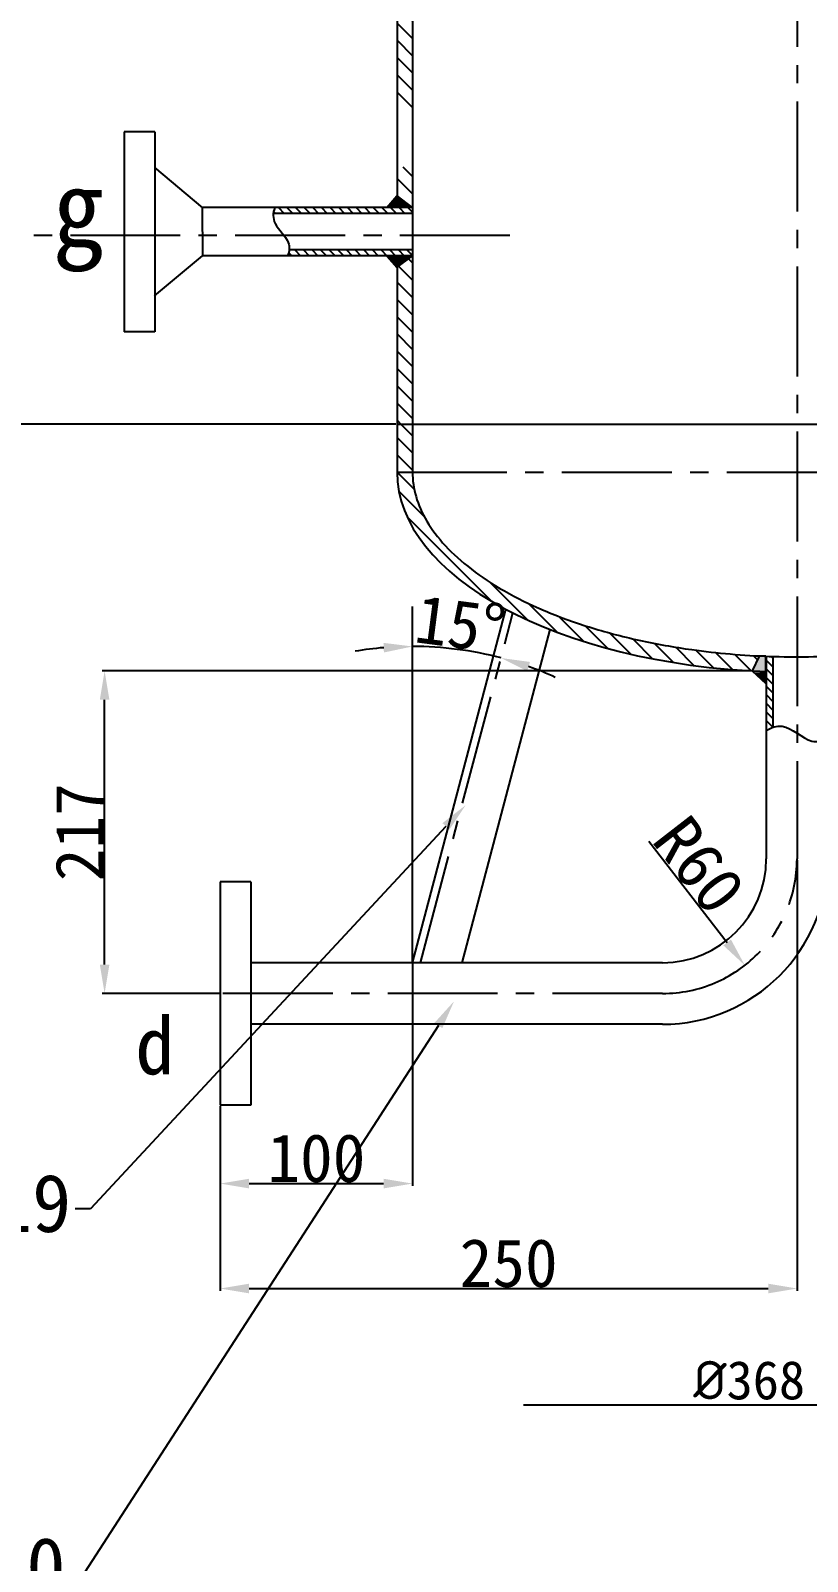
# Model space of a CAD drawing. Header units: millimetres. Extents: x 12390 to 18016, y -2844 to 295.
# Drawn here: x 12921 to 13325, y -2408 to -1613 of the extents above; entities that cross this region are included whole.
import ezdxf
from ezdxf import colors
from ezdxf.entities.mleader import LeaderData, LeaderLine
from ezdxf.math import Vec2, Vec3

# ---------------------------------------------------------------- set-up
doc = ezdxf.new("R2010")
doc.units = ezdxf.units.MM
doc.header["$LTSCALE"] = 3
doc.linetypes.add('CENTER2', pattern=[28.575, 19.05, -3.175, 3.175, -3.175])
doc.layers.add('图层1', color=1, linetype='CENTER2')
doc.styles.add('明细', font='SimSun.ttf', dxfattribs={"height": 30})
doc.styles.add('标注', font='SimSun.ttf', dxfattribs={"height": 25})
doc.dimstyles.new('ISO-25', dxfattribs={"dimtxt": 25, "dimasz": 15, "dimexe": 1.25, "dimexo": 0.625, "dimtad": 1, "dimtxsty": '标注', "dimcen": 2.5, "dimclrd": 5, "dimclre": 1, "dimadec": 0, "dimazin": 0, "dimtfac": 1, "dimtmove": 0, "dimatfit": 3, "dimfxl": 1, "dimarcsym": 0})
pattern_1 = [(135, (13111.85, -1842.071), (-4.49013, -4.49013), [])]
pattern_2 = [(135, (13111.8497, -1892.071), (-2.245064, -2.245064), [])]

# ---------------------------------------------------------------- blocks, each defined once
blk = doc.blocks.new('*D39')
at = {"layer": 'Defpoints', "color": 1, "lineweight": -2}
for p, q in [((13119.85, -2097.7), (13119.85, -2213.15)), ((13019.85, -2171.7), (13019.85, -2213.15))]:
    blk.add_line(p, q, dxfattribs=at)
at = {"layer": 'Defpoints', "color": 5, "lineweight": -2}
blk.add_line((13034.85, -2211.9), (13104.85, -2211.9), dxfattribs=at)
at = {"layer": 'Defpoints', "color": 0}
for p in [(13119.85, -2097.07), (13019.85, -2171.07), (13119.85, -2211.9)]:
    blk.add_point(p, dxfattribs=at)
at = {"layer": 'Defpoints', "color": 5}
for points in [[(13034.85, -2209.4), (13034.85, -2214.4), (13019.85, -2211.9)], [(13104.85, -2209.4), (13104.85, -2214.4), (13119.85, -2211.9)]]:
    blk.add_solid(points, dxfattribs=at)
at = {"layer": 'Defpoints', "color": 0, "insert": (13069.85, -2198.78), "char_height": 25, "attachment_point": 5, "style": '标注'}
blk.add_mtext('100', dxfattribs=at)
blk = doc.blocks.new('*D40')
at = {"layer": 'Defpoints', "color": 1, "lineweight": -2}
for p, q in [((13319.85, -2043.7), (13319.85, -2267.71)), ((13019.85, -2172.32), (13019.85, -2267.71))]:
    blk.add_line(p, q, dxfattribs=at)
at = {"layer": 'Defpoints', "color": 5, "lineweight": -2}
blk.add_line((13034.85, -2266.46), (13304.85, -2266.46), dxfattribs=at)
at = {"layer": 'Defpoints', "color": 0}
for p in [(13319.85, -2043.07), (13019.85, -2171.7), (13319.85, -2266.46)]:
    blk.add_point(p, dxfattribs=at)
at = {"layer": 'Defpoints', "color": 5}
for points in [[(13034.85, -2263.96), (13034.85, -2268.96), (13019.85, -2266.46)], [(13304.85, -2263.96), (13304.85, -2268.96), (13319.85, -2266.46)]]:
    blk.add_solid(points, dxfattribs=at)
at = {"layer": 'Defpoints', "color": 0, "insert": (13169.85, -2253.33), "char_height": 25, "attachment_point": 5, "style": '标注'}
blk.add_mtext('250', dxfattribs=at)
blk = doc.blocks.new('*D41')
at = {"layer": 'Defpoints', "color": 5, "lineweight": -2}
blk.add_line((13242.79, -2033.96), (13283.52, -2086.56), dxfattribs=at)
at = {"layer": 'Defpoints', "color": 0}
for p in [(13249.85, -2043.07), (13292.7, -2098.42)]:
    blk.add_point(p, dxfattribs=at)
at = {"layer": 'Defpoints', "color": 5}
blk.add_solid([(13285.49, -2085.03), (13281.54, -2088.09), (13292.7, -2098.42)], dxfattribs=at)
at = {"layer": 'Defpoints', "color": 0, "insert": (13268.94, -2046.29), "char_height": 25, "attachment_point": 5, "rotation": 307.74287, "style": '标注'}
blk.add_mtext('R60', dxfattribs=at)
blk = doc.blocks.new('*D42')
at = {"layer": 'Defpoints', "color": 5, "lineweight": -2}
for start, end in [(94.77563, 99.55126), (75.18009, 90), (65.62883, 70.40446)]:
    blk.add_arc((13119.85, -2112.71), 180.02, start, end, dxfattribs=at)
at = {"layer": 'Defpoints', "color": 0}
for p in [(13119.85, -1911.87), (13172.09, -1915.27), (13150.74, -1935.36), (13119.85, -2097.07), (13123.99, -2097.07)]:
    blk.add_point(p, dxfattribs=at)
at = {"layer": 'Defpoints', "color": 5}
for points in [[(13104.76, -1930.82), (13104.97, -1935.82), (13119.85, -1932.69)], [(13179.48, -1945.51), (13180.96, -1940.73), (13165.89, -1938.68)]]:
    blk.add_solid(points, dxfattribs=at)
at = {"layer": 'Defpoints', "color": 0, "insert": (13144.76, -1921.18), "char_height": 25, "attachment_point": 5, "rotation": 352.59005, "style": '标注'}
blk.add_mtext('15°', dxfattribs=at)
blk = doc.blocks.new('*D43')
at = {"layer": 'Defpoints', "color": 1, "lineweight": -2}
for p, q in [((13295.85, -1945.38), (12958.46, -1945.38)), ((13019.22, -2113.07), (12958.46, -2113.07))]:
    blk.add_line(p, q, dxfattribs=at)
at = {"layer": 'Defpoints', "color": 5, "lineweight": -2}
blk.add_line((12959.71, -2098.07), (12959.71, -1960.38), dxfattribs=at)
at = {"layer": 'Defpoints', "color": 0}
for p in [(12959.71, -1945.38), (13296.48, -1945.38), (13019.85, -2113.07)]:
    blk.add_point(p, dxfattribs=at)
at = {"layer": 'Defpoints', "color": 5}
for points in [[(12957.21, -1960.38), (12962.21, -1960.38), (12959.71, -1945.38)], [(12957.21, -2098.07), (12962.21, -2098.07), (12959.71, -2113.07)]]:
    blk.add_solid(points, dxfattribs=at)
at = {"layer": 'Defpoints', "color": 0, "insert": (12946.59, -2029.23), "char_height": 25, "attachment_point": 5, "rotation": 90, "style": '标注'}
blk.add_mtext('217', dxfattribs=at)
blk = doc.blocks.new('*D55')
at = {"layer": 'Defpoints', "color": 1, "lineweight": -2}
for p, q in [((12854.47, -1719.07), (12899.24, -1719.07)), ((13111.22, -1817.07), (12896.74, -1817.07))]:
    blk.add_line(p, q, dxfattribs=at)
at = {"layer": 'Defpoints', "color": 5, "lineweight": -2}
blk.add_line((12897.99, -1802.07), (12897.99, -1734.07), dxfattribs=at)
at = {"layer": 'Defpoints', "color": 0}
for p in [(12853.85, -1719.07), (12897.99, -1719.07), (13111.85, -1817.07)]:
    blk.add_point(p, dxfattribs=at)
at = {"layer": 'Defpoints', "color": 5}
for points in [[(12895.49, -1734.07), (12900.49, -1734.07), (12897.99, -1719.07)], [(12895.49, -1802.07), (12900.49, -1802.07), (12897.99, -1817.07)]]:
    blk.add_solid(points, dxfattribs=at)
at = {"layer": 'Defpoints', "color": 0, "insert": (12884.86, -1768.07), "char_height": 25, "attachment_point": 5, "rotation": 90, "style": '标注'}
blk.add_mtext('100', dxfattribs=at)

msp = doc.modelspace()

# ---------------------------------------------------------------- hatches: boundary and pattern name
for points in [[(13111.85, -1698.6), (13111.663, -1698.46), (13106.53, -1704.441), (13111.85, -1704.497)], [(13111.85, -1698.6), (13111.85, -1704.497), (13118.749, -1704.571), (13119.827, -1704.571)], [(13111.85, -1735.542), (13111.663, -1735.682), (13106.53, -1729.701), (13111.85, -1729.645)], [(13111.85, -1735.542), (13111.85, -1729.645), (13118.749, -1729.571), (13119.827, -1729.571)]]:
    msp.add_hatch(color=256).paths.add_polyline_path(points)
at = {"layer": 'Defpoints'}
h = msp.add_hatch(dxfattribs=at)
h.set_pattern_fill('ANSI31', color=256, scale=2, angle=90, style=0)
h.set_pattern_definition(pattern_1)
h.paths.add_polyline_path([(13119.85, -1497.071), (13111.85, -1501.906), (13111.85, -1648.6), (13119.827, -1654.571), (13119.85, -1654.571), (13119.85, -1615.071)])
h = msp.add_hatch(dxfattribs=at)
h.set_pattern_fill('ANSI31', color=256, scale=2, angle=90, style=0)
h.set_pattern_definition(pattern_1)
h.paths.add_polyline_path([(13119.85, -1729.571), (13111.85, -1729.571), (13111.85, -1817.071), (13119.85, -1817.071)])
h.paths.add_polyline_path([(13111.85, -1704.571), (13119.85, -1704.571), (13119.85, -1679.571), (13119.827, -1679.571), (13111.85, -1685.542)])
h = msp.add_hatch(dxfattribs=at)
h.set_pattern_fill('ANSI31', color=256, angle=90, style=0)
h.set_pattern_definition(pattern_2)
edge = h.paths.add_edge_path()
edge.add_line((13119.85, -1704.588), (13119.842, -1704.583))
edge.add_line((13119.842, -1704.583), (13118.749, -1704.571))
edge.add_line((13118.749, -1704.571), (13048.197, -1704.571))
edge.add_spline(control_points=[(13048.197, -1704.571), (13047.818, -1705.577), (13047.566, -1706.578), (13047.46, -1707.571)], knot_values=[19.9530039, 19.9530039, 19.9530039, 19.9530039, 23.4452156, 23.4452156, 23.4452156, 23.4452156], degree=3, periodic=0)
edge.add_line((13047.46, -1707.571), (13119.85, -1707.571))
edge.add_line((13119.85, -1707.571), (13119.85, -1704.588))
h = msp.add_hatch(dxfattribs=at)
h.set_pattern_fill('ANSI31', color=256, angle=90, style=0)
h.set_pattern_definition(pattern_2)
edge = h.paths.add_edge_path()
edge.add_line((13119.85, -1726.571), (13055.697, -1726.571))
edge.add_spline(control_points=[(13055.697, -1726.571), (13055.562, -1727.562), (13055.258, -1728.563), (13054.817, -1729.571)], knot_values=[46.2658371, 46.2658371, 46.2658371, 46.2658371, 49.7213531, 49.7213531, 49.7213531, 49.7213531], degree=3, periodic=0)
edge.add_line((13054.817, -1729.571), (13119.85, -1729.571))
edge.add_line((13119.85, -1729.571), (13119.85, -1726.571))
h = msp.add_hatch(dxfattribs=at)
h.set_pattern_fill('ANSI31', color=256, scale=2, angle=90, style=0)
h.set_pattern_definition(pattern_1)
h.paths.add_polyline_path([(13119.85, -1817.071), (13111.85, -1817.071), (13111.85, -1842.071), (13119.85, -1842.071)])
h = msp.add_hatch(dxfattribs=at)
h.set_pattern_fill('ANSI31', color=256, scale=2, angle=90, style=0)
h.set_pattern_definition(pattern_1)
edge = h.paths.add_edge_path()
edge.add_spline(control_points=[(13307.35, -1937.879), (13306.714, -1937.86), (13306.079, -1937.839), (13291.838, -1937.335), (13278.333, -1936.168), (13255.77, -1933.03), (13246.525, -1931.377), (13228.637, -1927.429), (13219.993, -1925.134), (13203.496, -1919.962), (13195.643, -1917.084), (13180.904, -1910.82), (13174.018, -1907.435), (13161.366, -1900.25), (13155.601, -1896.452), (13145.314, -1888.56), (13140.794, -1884.466), (13133.074, -1876.119), (13129.875, -1871.868), (13124.806, -1863.336), (13122.934, -1859.059), (13120.458, -1850.544), (13119.85, -1846.306), (13119.85, -1842.071)], knot_values=[0, 0, 0, 0, 0.0093616, 0.0093616, 0.2099756, 0.2099756, 0.3543652, 0.3543652, 0.4987548, 0.4987548, 0.6431443, 0.6431443, 0.7875339, 0.7875339, 0.9319235, 0.9319235, 1.076313, 1.076313, 1.2207026, 1.2207026, 1.3650921, 1.3650921, 1.5094817, 1.5094817, 1.5094817, 1.5094817], degree=3, periodic=0)
edge.add_line((13119.85, -1842.071), (13111.85, -1842.071))
edge.add_ellipse((13319.85, -1842.071), major_axis=(-208, 0), ratio=0.5, start_angle=0, end_angle=43.290849)
edge.add_ellipse((13319.85, -1842.071), major_axis=(-208, 0), ratio=0.5, start_angle=43.290849, end_angle=44.733698)
edge.add_ellipse((13319.85, -1842.071), major_axis=(-208, 0), ratio=0.5, start_angle=44.733698, end_angle=51.905901)
edge.add_ellipse((13319.85, -1842.071), major_axis=(-208, 0), ratio=0.5, start_angle=51.905901, end_angle=83.559157)
edge.add_line((13296.463, -1945.411), (13300.192, -1937.589))
h = msp.add_hatch(color=256, dxfattribs=at)
edge = h.paths.add_edge_path()
edge.add_line((13303.713, -1937.791), (13300.095, -1937.791))
edge.add_line((13300.095, -1937.791), (13296.478, -1945.379))
edge.add_line((13296.478, -1945.379), (13296.517, -1945.415))
edge.add_ellipse((13319.85, -1842.071), major_axis=(-208, 0), ratio=0.5, start_angle=83.559157, end_angle=85.550472)
edge.add_line((13303.713, -1945.758), (13303.713, -1937.791))
h = msp.add_hatch(dxfattribs=at)
h.set_pattern_fill('ANSI31', color=256, angle=90, style=0)
h.set_pattern_definition([(135, (13111.8497, -1842.071), (-2.245064, -2.245064), [])])
edge = h.paths.add_edge_path()
edge.add_spline(control_points=[(13307.35, -1937.879), (13306.714, -1937.86), (13306.079, -1937.839), (13304.913, -1937.798), (13304.381, -1937.778), (13303.85, -1937.757)], knot_values=[1.4922807, 1.4922807, 1.4922807, 1.4922807, 1.5016423, 1.5016423, 1.5094817, 1.5094817, 1.5094817, 1.5094817], degree=3, periodic=0)
edge.add_line((13303.85, -1937.757), (13303.85, -1976.441))
edge.add_spline(control_points=[(13303.85, -1976.441), (13305.016, -1975.735), (13306.182, -1975.144), (13307.35, -1974.726)], knot_values=[7.505316, 7.505316, 7.505316, 7.505316, 11.3942693, 11.3942693, 11.3942693, 11.3942693], degree=3, periodic=0)
edge.add_line((13307.35, -1974.726), (13307.35, -1937.879))
msp.add_hatch(color=256, dxfattribs=at).paths.add_polyline_path([(13303.713, -1946.071), (13297.247, -1946.071), (13303.713, -1951.884)])

# ---------------------------------------------------------------- linework, layer by layer
for p, q in [((12985.712, -1683.665), (13010.564, -1704.609)), ((13106.53, -1704.441), (13111.663, -1698.46)), ((13111.663, -1698.46), (13119.842, -1704.583)), ((13010.518, -1704.571), (13010.564, -1729.533)), ((13119.842, -1704.583), (13106.53, -1704.441)), ((12985.712, -1750.477), (13010.564, -1729.533)), ((13119.842, -1729.559), (13106.53, -1729.701)), ((13106.53, -1729.701), (13111.663, -1735.682)), ((13111.663, -1735.682), (13119.842, -1729.559))]:
    msp.add_line(p, q)
msp.add_open_spline([(13048.197, -1704.571), (13047.15, -1707.357), (13046.958, -1713.504), (13056.558, -1721.453), (13055.846, -1727.215), (13054.817, -1729.571)], degree=3, knots=[19.9530039, 19.9530039, 19.9530039, 19.9530039, 29.620833, 41.6467386, 49.7213531, 49.7213531, 49.7213531, 49.7213531])
for p, q in [((13111.85, -1497.071), (13111.85, -1654.571)), ((13119.85, -1497.071), (13119.85, -1842.071)), ((13111.85, -1654.571), (13111.85, -1679.571)), ((12969.85, -1665.071), (12969.85, -1769.071)), ((12985.85, -1665.071), (12969.85, -1665.071)), ((12985.85, -1665.071), (12985.85, -1769.071)), ((13119.85, -1665.071), (13119.85, -1769.071)), ((13111.85, -1679.571), (13111.85, -1704.571)), ((13119.85, -1704.571), (13010.518, -1704.571)), ((13119.85, -1704.571), (13010.518, -1704.571)), ((13119.85, -1707.571), (13047.46, -1707.571)), ((13119.85, -1726.571), (13055.697, -1726.571)), ((13119.85, -1729.571), (13010.518, -1729.571)), ((13119.85, -1729.571), (13010.518, -1729.571)), ((13111.85, -1729.571), (13111.85, -1842.071)), ((12985.85, -1769.071), (12969.85, -1769.071)), ((13111.85, -1817.071), (13527.85, -1817.071)), ((13119.85, -2097.071), (13119.85, -1911.871)), ((13119.85, -2097.071), (13168.45, -1913.384)), ((13145.71, -2097.071), (13191.523, -1923.919)), ((13300.095, -1937.791), (13296.478, -1945.379)), ((13303.713, -1937.791), (13300.095, -1937.791)), ((13303.713, -1951.884), (13303.713, -1937.791)), ((13303.85, -1937.757), (13303.85, -2043.071)), ((13307.35, -1937.879), (13307.35, -1974.726)), ((13296.478, -1945.379), (13303.713, -1951.884)), ((13019.85, -2055.071), (13019.85, -2171.071)), ((13035.85, -2055.071), (13019.85, -2055.071)), ((13035.85, -2055.071), (13035.85, -2171.071)), ((13249.85, -2097.071), (13035.85, -2097.071)), ((13249.85, -2129.071), (13035.85, -2129.071)), ((13035.85, -2171.071), (13019.85, -2171.071))]:
    msp.add_line(p, q, dxfattribs=at)
for radius in [86, 54]:
    msp.add_arc((13249.85, -2043.071), radius, 270, 0, dxfattribs=at)
msp.add_ellipse((13319.85, -1842.071), major_axis=(-208, 0), ratio=0.5, start_param=0, end_param=1.4937972, dxfattribs=at)
for points, knots in [([(13119.85, -1842.071), (13119.85, -1846.306), (13120.458, -1850.544), (13122.934, -1859.059), (13124.806, -1863.336), (13129.875, -1871.868), (13133.074, -1876.119), (13140.794, -1884.466), (13145.314, -1888.56), (13155.601, -1896.452), (13161.366, -1900.25), (13174.018, -1907.435), (13180.904, -1910.82), (13195.643, -1917.084), (13203.496, -1919.962), (13219.993, -1925.134), (13228.637, -1927.429), (13246.525, -1931.377), (13255.77, -1933.03), (13278.333, -1936.168), (13291.838, -1937.335), (13319.05, -1938.298), (13332.758, -1938.095), (13359.801, -1936.328), (13373.136, -1934.764), (13387.202, -1932.351), (13388.393, -1932.14), (13389.579, -1931.924)], [0, 0, 0, 0, 0.1443896, 0.1443896, 0.2887791, 0.2887791, 0.4331687, 0.4331687, 0.5775583, 0.5775583, 0.7219478, 0.7219478, 0.8663374, 0.8663374, 1.0107269, 1.0107269, 1.1551165, 1.1551165, 1.2995061, 1.2995061, 1.5001202, 1.5001202, 1.7007342, 1.7007342, 1.9013483, 1.9013483, 1.9199765, 1.9199765, 1.9199765, 1.9199765]), ([(13303.85, -1976.441), (13306.588, -1974.783), (13314.505, -1971.819), (13325.425, -1983.757), (13333.114, -1981.897), (13335.85, -1980.349)], [7.505316, 7.505316, 7.505316, 7.505316, 16.6371665, 33.8815057, 43.6159268, 43.6159268, 43.6159268, 43.6159268])]:
    msp.add_open_spline(points, degree=3, knots=knots, dxfattribs=at)
at = {"layer": '图层1'}
for p, q in [((13319.85, 236.489), (13319.85, -2043.071)), ((13170.49, -1719.071), (12853.85, -1719.071)), ((13111.85, -1842.071), (13527.85, -1842.071)), ((13123.987, -2097.071), (13172.089, -1915.267)), ((13249.85, -2113.071), (12970.687, -2113.071))]:
    msp.add_line(p, q, dxfattribs=at)
msp.add_arc((13249.85, -2043.071), 70, 270, 0, dxfattribs=at)

# ---------------------------------------------------------------- texts
at = {"layer": 'Defpoints', "attachment_point": 1}
for s, insert, char_height, width, style in [('g', (12932.435, -1684.934), 40, 31.31065, '明细'), ('d', (12975.67, -2125.041), 30, 31.60664, '明细'), ('{\\fISOCPEUR|b0|i0|c0|p34;%%C}368', (13265.916, -2304.07), 20, 74.96862, '标注')]:
    msp.add_mtext(s, dxfattribs=dict(at, insert=insert, char_height=char_height, width=width, style=style))

# ---------------------------------------------------------------- dimensions: what is measured, and where the dimension line sits
at = {"layer": 'Defpoints'}
dim = msp.add_linear_dim(base=(12897.986, -1719.071), p1=(13111.85, -1817.071), p2=(12853.85, -1719.071), angle=90, text='100', dimstyle='ISO-25', dxfattribs=at)
dim.commit()
dim.dimension.update_dxf_attribs({"geometry": '*D55', "text_midpoint": (12897.986, -1768.071), "dimtype": 160})
dim = msp.add_angular_dim_2l(base=(13150.737, -1935.364), line1=((13123.987, -2097.071), (13172.089, -1915.267)), line2=((13119.85, -2097.071), (13119.85, -1911.871)), dimstyle='ISO-25', dxfattribs=at)
dim.commit()
dim.dimension.update_dxf_attribs({"geometry": '*D42', "text_midpoint": (13144.759, -1921.182)})
dim = msp.add_linear_dim(base=(12959.712, -1945.379), p1=(13019.85, -2113.071), p2=(13296.478, -1945.379), angle=90, text='217', dimstyle='ISO-25', dxfattribs=at)
dim.commit()
dim.dimension.update_dxf_attribs({"geometry": '*D43', "text_midpoint": (12946.587, -2029.225)})
dim = msp.add_radius_dim(center=(13249.85, -2043.071), mpoint=(13292.698, -2098.425), text='R60', dimstyle='ISO-25', dxfattribs=at)
dim.commit()
dim.dimension.update_dxf_attribs({"geometry": '*D41', "text_midpoint": (13258.564, -2054.328), "dimtype": 164})
dim = msp.add_linear_dim(base=(13319.85, -2266.457), p1=(13019.85, -2171.696), p2=(13319.85, -2043.071), text='250', dimstyle='ISO-25', dxfattribs=at)
dim.commit()
dim.dimension.update_dxf_attribs({"geometry": '*D40', "text_midpoint": (13169.85, -2253.332)})
dim = msp.add_linear_dim(base=(13119.85, -2211.903), p1=(13019.85, -2171.071), p2=(13119.85, -2097.071), dimstyle='ISO-25', dxfattribs=at)
dim.commit()
dim.dimension.update_dxf_attribs({"geometry": '*D39', "text_midpoint": (13069.85, -2198.778)})

# ---------------------------------------------------------------- leaders
ml = msp.add_multileader_mtext('Standard', dxfattribs=at)
ml.set_content('19', color=256, style='标注')
ml.set_leader_properties()
ml.build(insert=Vec2(0, 0))
ml.multileader.update_dxf_attribs({"arrow_head_size": 15})
ctx = ml.context
ctx.base_point, ctx.char_height, ctx.arrow_head_size, ctx.plane_origin = Vec3(12904.882, -2225.062), 30, 15, Vec3(13147.45, -2015.23)
ctx.text_align_type = 2
notes = []
notes.append((ctx, [(0, (1, 1, 0), (12952.382, -2225.062), (-1, 0), 8, [(0, [(13147.45, -2015.23)], 0, [])])]))
ctx.mtext.insert, ctx.mtext.alignment, ctx.mtext.flow_direction = Vec3(12942.382, -2207.062), 3, 5
ml = msp.add_multileader_mtext('Standard', dxfattribs=at)
ml.set_content('20', color=256, style='标注')
ml.set_leader_properties()
ml.build(insert=Vec2(0, 0))
ml.multileader.update_dxf_attribs({"arrow_head_size": 15})
ctx = ml.context
ctx.base_point, ctx.char_height, ctx.arrow_head_size, ctx.plane_origin = Vec3(12899.048, -2413.91), 30, 15, Vec3(13141.448, -2117.148)
ctx.text_align_type = 2
notes.append((ctx, [(0, (1, 1, 0), (12949.381, -2413.91), (-1, 0), 8, [(0, [(13141.448, -2117.148)], 0, [])])]))
ctx.mtext.insert, ctx.mtext.alignment, ctx.mtext.flow_direction = Vec3(12939.381, -2395.91), 3, 5
ml = msp.add_multileader_mtext('Standard', dxfattribs=at)
ml.set_content('', color=256, style='标注')
ml.set_leader_properties()
ml.build(insert=Vec2(0, 0))
ml.multileader.update_dxf_attribs({"arrow_head_size": 15})
ctx = ml.context
ctx.base_point, ctx.char_height, ctx.arrow_head_size, ctx.plane_origin = Vec3(13173.663, -2327.145), 30, 15, Vec3(13511.828, -2327.145)
ctx.text_align_type = 2
notes.append((ctx, [(0, (1, 1, 0), (13185.663, -2327.145), (-1, 0), 8, [(0, [(13511.828, -2327.145)], 0, [])])]))
ctx.mtext.insert, ctx.mtext.alignment, ctx.mtext.flow_direction = Vec3(13175.663, -2312.145), 3, 5
for ctx, leaders in notes:
    for number, flags, end, landing, length, lines in leaders:
        leader = LeaderData()
        leader.index, (leader.has_last_leader_line, leader.has_dogleg_vector, leader.attachment_direction) = number, flags
        leader.last_leader_point, leader.dogleg_vector, leader.dogleg_length = Vec3(end), Vec3(landing), length
        for number, points, colour, breaks in lines:
            line = LeaderLine()
            line.index, line.vertices, line.color, line.breaks = number, Vec3.list(points), colors.encode_raw_color(colour), breaks
            leader.lines.append(line)
        ctx.leaders.append(leader)

doc.saveas('drawing.dxf')
